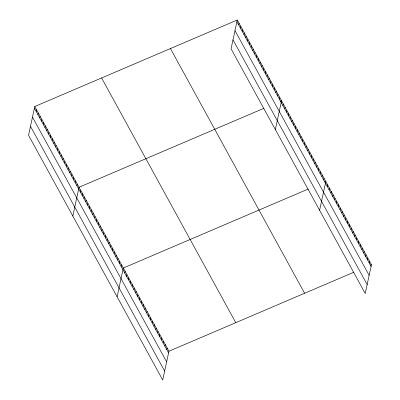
<?xml version="1.0" encoding="UTF-8"?>
<svg xmlns="http://www.w3.org/2000/svg" width="400" height="400" viewBox="0 0 400 400"><rect width="100%" height="100%" fill="white"/><g stroke="black" fill="none" stroke-linecap="round" stroke-linejoin="round"><path stroke-width="0.6" d="M34.775 106.51L28.55 135.29L162.72 380L168.94 351.225L34.775 106.51L237.28 20L371.45 264.71L365.225 293.49L231.06 48.775L237.28 20M36.175 111.44L36.545 109.74M37.95 114.67L38.315 112.975M39.72 117.9L40.085 116.205M41.49 121.13L41.855 119.435M43.26 124.36L43.63 122.665M45.03 127.59L45.4 125.895M46.805 130.82L47.17 129.125M48.575 134.05L48.94 132.355M50.345 137.28L50.71 135.585M52.115 140.51L52.485 138.815M53.89 143.74L54.255 142.045M55.66 146.97L56.025 145.275M57.43 150.2L57.795 148.505M59.2 153.43L59.565 151.735M60.97 156.66L61.34 154.965M62.745 159.89L63.11 158.195M64.515 163.12L64.88 161.425M66.285 166.35L66.65 164.655M68.055 169.58L68.425 167.885M69.825 172.81L70.195 171.115M71.6 176.045L71.965 174.345M73.37 179.275L73.735 177.575M75.14 182.505L75.505 180.805M76.91 185.735L77.28 184.035M72.825 216.045L79.05 187.265L263.97 108.27M80.455 192.195L80.82 190.495M82.225 195.425L82.59 193.73M83.995 198.655L84.36 196.96M85.765 201.885L86.135 200.19M87.535 205.115L87.905 203.42M89.31 208.345L89.675 206.65M91.08 211.575L91.445 209.88M92.85 214.805L93.215 213.11M94.62 218.035L94.99 216.34M96.39 221.265L96.76 219.57M98.165 224.495L98.53 222.8M99.935 227.725L100.3 226.03M101.705 230.955L102.07 229.26M103.475 234.185L103.845 232.49M105.245 237.415L105.615 235.72M107.02 240.645L107.385 238.95M108.79 243.875L109.155 242.18M110.56 247.105L110.925 245.41M112.33 250.335L112.7 248.64M114.105 253.565L114.47 251.87M115.875 256.8L116.24 255.1M117.645 260.03L118.01 258.33M119.415 263.26L119.78 261.56M121.185 266.49L121.555 264.79M117.105 296.8L123.325 268.02L308.245 189.025M124.78 273.045L125.15 271.35M126.605 276.375L126.975 274.68M128.43 279.705L128.8 278.005M130.255 283.03L130.625 281.335M132.08 286.36L132.45 284.665M133.905 289.685L134.275 287.99M135.73 293.015L136.095 291.32M137.555 296.345L137.92 294.645M139.38 299.67L139.745 297.975M141.205 303L141.57 301.305M143.03 306.325L143.395 304.63M144.855 309.655L145.22 307.96M146.68 312.985L147.045 311.29M148.505 316.31L148.87 314.615M150.33 319.64L150.695 317.945M152.155 322.97L152.52 321.27M153.98 326.295L154.345 324.6M155.8 329.625L156.17 327.93M157.625 332.95L157.995 331.255M159.45 336.28L159.82 334.585M161.275 339.61L161.645 337.91M163.1 342.935L163.47 341.24M164.925 346.265L165.29 344.57M166.75 349.595L167.115 347.895M238.685 24.925L239.05 23.23M240.455 28.155L240.82 26.46M242.225 31.385L242.595 29.69M243.995 34.615L244.365 32.92M245.77 37.845L246.135 36.15M247.54 41.075L247.905 39.38M249.31 44.31L249.675 42.61M251.08 47.54L251.45 45.84M252.85 50.77L253.22 49.07M254.625 54L254.99 52.3M256.395 57.23L256.76 55.53M258.165 60.46L258.53 58.76M259.935 63.69L260.305 61.995M261.705 66.92L262.075 65.225M263.48 70.15L263.845 68.455M265.25 73.38L265.615 71.685M267.02 76.61L267.385 74.915M268.79 79.84L269.16 78.145M270.56 83.07L270.93 81.375M272.335 86.3L272.7 84.605M274.105 89.53L274.47 87.835M275.875 92.76L276.24 91.065M277.645 95.99L278.015 94.295M279.42 99.22L279.785 97.525M275.335 129.53L281.555 100.755L280.05 101.4M282.96 105.68L283.325 103.985M284.73 108.91L285.095 107.215M286.5 112.14L286.87 110.445M288.275 115.37L288.64 113.675M290.045 118.6L290.41 116.905M291.815 121.83L292.18 120.135M293.585 125.065L293.955 123.365M295.355 128.295L295.725 126.595M297.13 131.525L297.495 129.825M298.9 134.755L299.265 133.055M300.67 137.985L301.035 136.285M302.44 141.215L302.81 139.52M304.21 144.445L304.58 142.75M305.985 147.675L306.35 145.98M307.755 150.905L308.12 149.21M309.525 154.135L309.89 152.44M311.295 157.365L311.665 155.67M313.065 160.595L313.435 158.9M314.84 163.825L315.205 162.13M316.61 167.055L316.975 165.36M318.38 170.285L318.745 168.59M320.15 173.515L320.52 171.82M321.92 176.745L322.29 175.05M323.695 179.975L324.06 178.28M319.61 210.285L325.83 181.51L324.825 181.94M327.29 186.535L327.655 184.84M329.115 189.86L329.48 188.165M330.94 193.19L331.305 191.495M332.765 196.52L333.13 194.825M334.59 199.845L334.955 198.15M336.415 203.175L336.78 201.48M338.235 206.505L338.605 204.805M340.06 209.83L340.43 208.135M341.885 213.16L342.255 211.465M343.71 216.485L344.08 214.79M345.535 219.815L345.905 218.12M347.36 223.145L347.725 221.445M349.185 226.47L349.55 224.775M351.01 229.8L351.375 228.105M352.835 233.13L353.2 231.43M354.66 236.455L355.025 234.76M356.485 239.785L356.85 238.09M358.31 243.11L358.675 241.415M360.135 246.44L360.5 244.745M361.96 249.77L362.325 248.07M363.785 253.095L364.15 251.4M365.61 256.425L365.975 254.73M367.43 259.75L367.8 258.055M369.255 263.08L369.625 261.385M168.94 351.225L353.86 272.225M370.445 265.14L371.45 264.71M236.915 21.695L371.08 266.41M234.98 30.63L369.15 275.345M232.99 39.84L367.16 284.55M170.45 48.55L304.62 293.26M101.6 77.965L235.77 322.675M34.405 108.21L168.575 352.92M32.475 117.145L166.645 361.855M30.485 126.35L164.65 371.065"/></g></svg>
